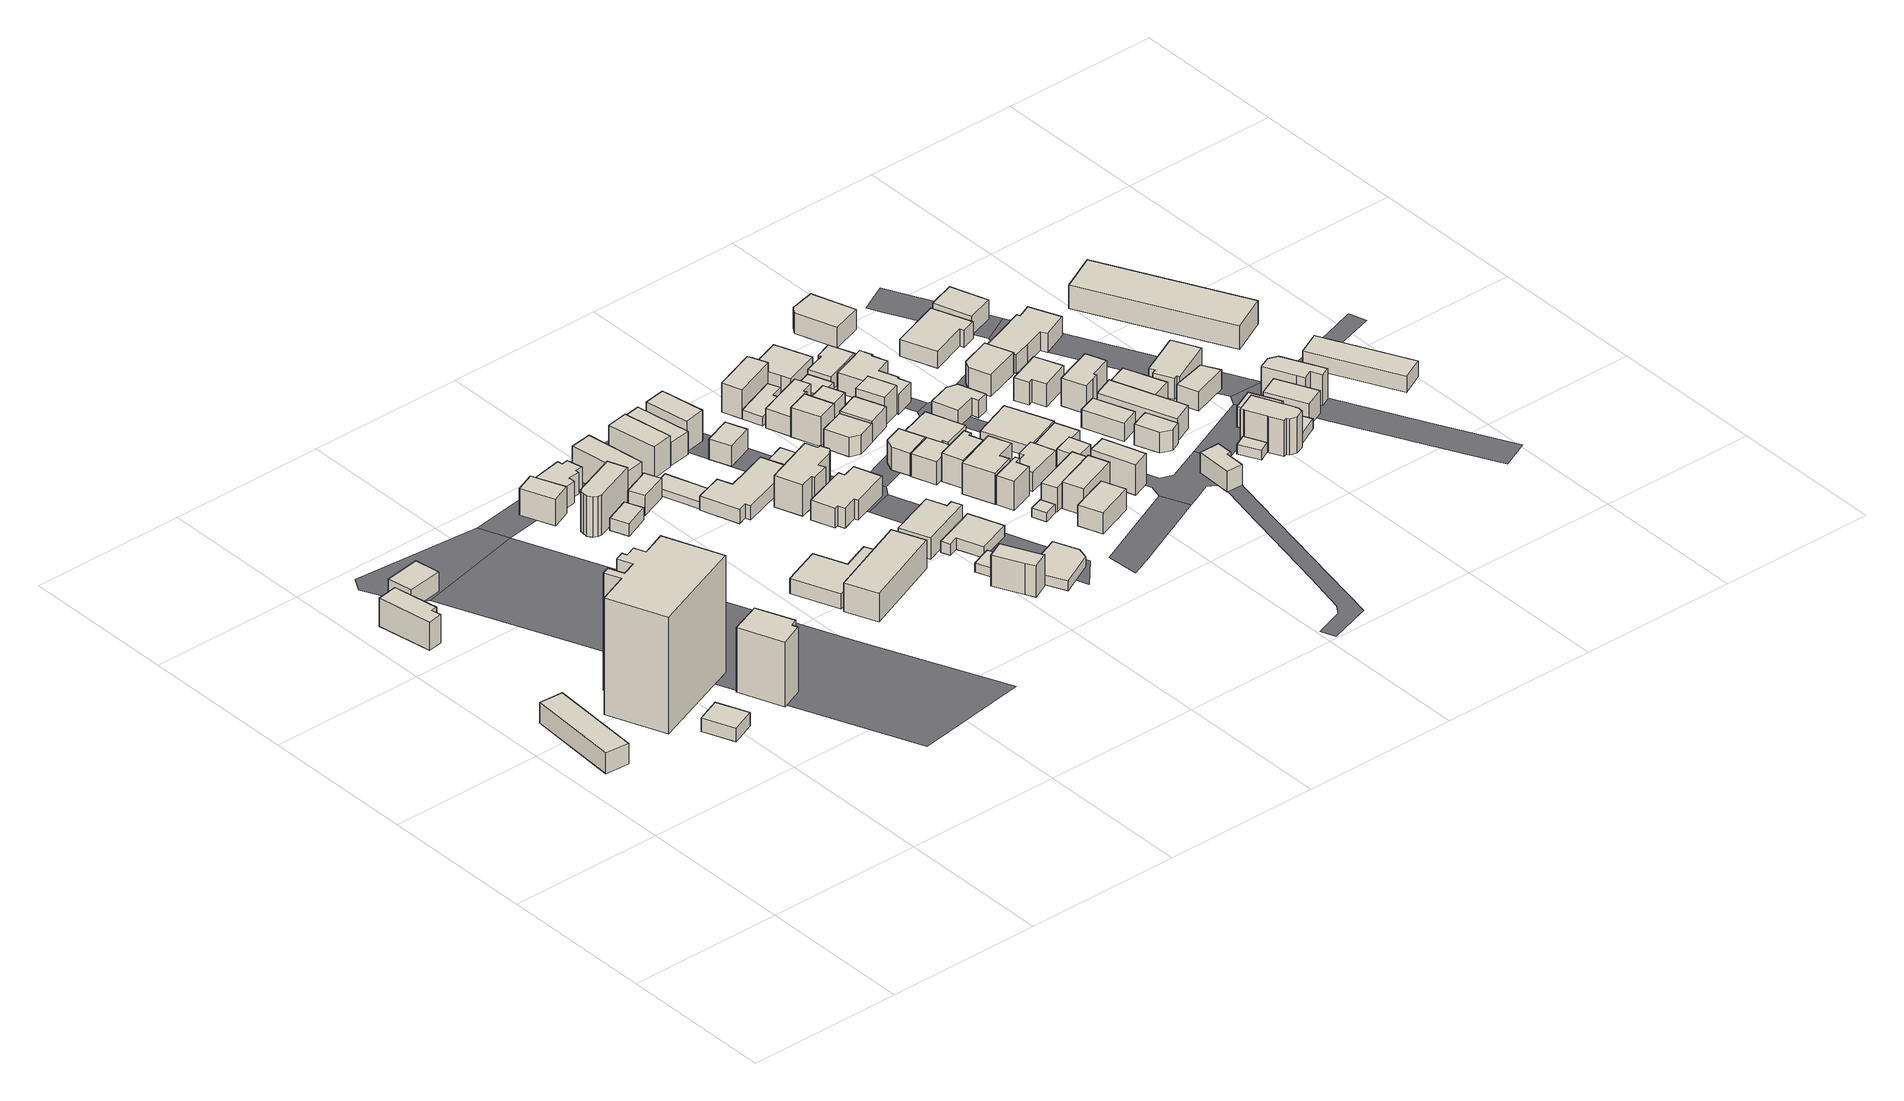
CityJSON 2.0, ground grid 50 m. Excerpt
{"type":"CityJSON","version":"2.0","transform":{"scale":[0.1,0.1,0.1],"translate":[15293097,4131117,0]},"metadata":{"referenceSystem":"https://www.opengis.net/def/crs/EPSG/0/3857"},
"CityObjects":{
"building1":{"type":"Building","attributes":{"measured_height":7.4},"geometry":[{"type":"Solid","lod":"1","boundaries":[[[[0,1,2,3]],[[0,3,4,5]],[[3,2,6,4]],[[2,1,7,6]],[[1,0,5,7]],[[5,4,6,7]]]]}]},
"building2":{"type":"Building","attributes":{"measured_height":9.9},"geometry":[{"type":"Solid","lod":"1","boundaries":[[[[8,9,10,11,12,13]],[[8,13,14,15]],[[13,12,16,14]],[[12,11,17,16]],[[11,10,18,17]],[[10,9,19,18]],[[9,8,15,19]],[[15,14,16,17,18,19]]]]}]},
"building3":{"type":"Building","attributes":{"measured_height":5,"year_of_construction":1980,"storeys_above_ground":6,"usage":"業務施設","districts_and_zones_type":"近隣商業地域"},"geometry":[{"type":"Solid","lod":"1","boundaries":[[[[20,21,22,23]],[[20,23,24,25]],[[23,22,26,24]],[[22,21,27,26]],[[21,20,25,27]],[[25,24,26,27]]]]}]},
"building4":{"type":"Building","attributes":{"measured_height":39.5,"year_of_construction":2020,"storeys_above_ground":1,"usage":"共同住宅","districts_and_zones_type":"近隣商業地域"},"geometry":[{"type":"Solid","lod":"1","boundaries":[[[[28,29,30,31,32,33,34,35,36,37,38,39,40,41]],[[28,41,42,43]],[[41,40,44,42]],[[40,39,45,44]],[[39,38,46,45]],[[38,37,47,46]],[[37,36,48,47]],[[36,35,49,48]],[[35,34,50,49]],[[34,33,51,50]],[[33,32,52,51]],[[32,31,53,52]],[[31,30,54,53]],[[30,29,55,54]],[[29,28,43,55]],[[43,42,44,45,46,47,48,49,50,51,52,53,54,55]]]]}]},
"building5":{"type":"Building","attributes":{"measured_height":6.5,"year_of_construction":1993,"storeys_above_ground":2,"usage":"住宅","districts_and_zones_type":"近隣商業地域"},"geometry":[{"type":"Solid","lod":"1","boundaries":[[[[56,57,58,59]],[[56,59,60,61]],[[59,58,62,60]],[[58,57,63,62]],[[57,56,61,63]],[[61,60,62,63]]]]}]},
"building6":{"type":"Building","attributes":{"measured_height":21.8,"year_of_construction":1980,"storeys_above_ground":1,"usage":"運輸倉庫施設","districts_and_zones_type":"近隣商業地域"},"geometry":[{"type":"Solid","lod":"1","boundaries":[[[[64,65,66,67,68,69]],[[64,69,70,71]],[[69,68,72,70]],[[68,67,73,72]],[[67,66,74,73]],[[66,65,75,74]],[[65,64,71,75]],[[71,70,72,73,74,75]]]]}]},
"building7":{"type":"Building","attributes":{"measured_height":9.9,"year_of_construction":1976,"storeys_above_ground":3,"usage":"住宅","districts_and_zones_type":"商業地域"},"geometry":[{"type":"Solid","lod":"1","boundaries":[[[[76,77,78,79]],[[76,79,80,81]],[[79,78,82,80]],[[78,77,83,82]],[[77,76,81,83]],[[81,80,82,83]]]]}]},
"building8":{"type":"Building","attributes":{"measured_height":13.6,"year_of_construction":1992,"storeys_above_ground":4,"usage":"商業施設","districts_and_zones_type":"商業地域"},"geometry":[{"type":"Solid","lod":"1","boundaries":[[[[84,85,86,87,88,89,90,91,92]],[[84,92,93,94]],[[92,91,95,93]],[[91,90,96,95]],[[90,89,97,96]],[[89,88,98,97]],[[88,87,99,98]],[[87,86,100,99]],[[86,85,101,100]],[[85,84,94,101]],[[94,93,95,96,97,98,99,100,101]]]]}]},
"building9":{"type":"Building","attributes":{"measured_height":12},"geometry":[{"type":"Solid","lod":"1","boundaries":[[[[102,103,104,105]],[[102,105,106,107]],[[105,104,108,106]],[[104,103,109,108]],[[103,102,107,109]],[[107,106,108,109]]]]}]},
"building10":{"type":"Building","attributes":{"measured_height":8.8,"year_of_construction":1990,"storeys_above_ground":2,"usage":"店舗等併用住宅","districts_and_zones_type":"商業地域"},"geometry":[{"type":"Solid","lod":"1","boundaries":[[[[110,111,112,113,114,115,116,117,118,119]],[[110,119,120,121]],[[119,118,122,120]],[[118,117,123,122]],[[117,116,124,123]],[[116,115,125,124]],[[115,114,126,125]],[[114,113,127,126]],[[113,112,128,127]],[[112,111,129,128]],[[111,110,121,129]],[[121,120,122,123,124,125,126,127,128,129]]]]}]},
"building11":{"type":"Building","attributes":{"measured_height":7},"geometry":[{"type":"Solid","lod":"1","boundaries":[[[[130,131,132,133,134,135]],[[130,135,136,137]],[[135,134,138,136]],[[134,133,139,138]],[[133,132,140,139]],[[132,131,141,140]],[[131,130,137,141]],[[137,136,138,139,140,141]]]]}]},
"building12":{"type":"Building","attributes":{"measured_height":7.7},"geometry":[{"type":"Solid","lod":"1","boundaries":[[[[142,143,144,145]],[[142,145,146,147]],[[145,144,148,146]],[[144,143,149,148]],[[143,142,147,149]],[[147,146,148,149]]]]}]},
"building13":{"type":"Building","attributes":{"measured_height":15.1,"year_of_construction":1984,"storeys_above_ground":4,"usage":"業務施設","districts_and_zones_type":"商業地域"},"geometry":[{"type":"Solid","lod":"1","boundaries":[[[[150,151,152,153]],[[150,153,154,155]],[[153,152,156,154]],[[152,151,157,156]],[[151,150,155,157]],[[155,154,156,157]]]]}]},
"building14":{"type":"Building","attributes":{"measured_height":10.8,"year_of_construction":1998,"storeys_above_ground":3,"usage":"住宅","districts_and_zones_type":"商業地域"},"geometry":[{"type":"Solid","lod":"1","boundaries":[[[[158,159,160,161]],[[158,161,162,163]],[[161,160,164,162]],[[160,159,165,164]],[[159,158,163,165]],[[163,162,164,165]]]]}]},
"building15":{"type":"Building","attributes":{"measured_height":2.7,"year_of_construction":1973,"storeys_above_ground":1,"usage":"住宅","districts_and_zones_type":"商業地域"},"geometry":[{"type":"Solid","lod":"1","boundaries":[[[[166,167,168,169]],[[166,169,170,171]],[[169,168,172,170]],[[168,167,173,172]],[[167,166,171,173]],[[171,170,172,173]]]]}]},
"building16":{"type":"Building","attributes":{"measured_height":10.5,"year_of_construction":1995,"storeys_above_ground":3,"usage":"住宅","districts_and_zones_type":"商業地域"},"geometry":[{"type":"Solid","lod":"1","boundaries":[[[[174,175,176,177]],[[174,177,178,179]],[[177,176,180,178]],[[176,175,181,180]],[[175,174,179,181]],[[179,178,180,181]]]]}]},
"building17":{"type":"Building","attributes":{"measured_height":7,"year_of_construction":1957,"storeys_above_ground":1,"usage":"商業施設","districts_and_zones_type":"商業地域"},"geometry":[{"type":"Solid","lod":"1","boundaries":[[[[182,183,184,185,186,187,188,189,190]],[[182,190,191,192]],[[190,189,193,191]],[[189,188,194,193]],[[188,187,195,194]],[[187,186,196,195]],[[186,185,197,196]],[[185,184,198,197]],[[184,183,199,198]],[[183,182,192,199]],[[192,191,193,194,195,196,197,198,199]]]]}]},
"building18":{"type":"Building","attributes":{"measured_height":12.7,"year_of_construction":1998,"storeys_above_ground":4,"usage":"住宅","districts_and_zones_type":"商業地域"},"geometry":[{"type":"Solid","lod":"1","boundaries":[[[[200,201,202,203,204,205]],[[200,205,206,207]],[[205,204,208,206]],[[204,203,209,208]],[[203,202,210,209]],[[202,201,211,210]],[[201,200,207,211]],[[207,206,208,209,210,211]]]]}]},
"building19":{"type":"Building","attributes":{"measured_height":8.9,"year_of_construction":1984,"storeys_above_ground":2,"usage":"住宅","districts_and_zones_type":"商業地域"},"geometry":[{"type":"Solid","lod":"1","boundaries":[[[[212,213,214,215]],[[212,215,216,217]],[[215,214,218,216]],[[214,213,219,218]],[[213,212,217,219]],[[217,216,218,219]]]]}]},
"building20":{"type":"Building","attributes":{"measured_height":3.8},"geometry":[{"type":"Solid","lod":"1","boundaries":[[[[220,221,222,223]],[[220,223,224,225]],[[223,222,226,224]],[[222,221,227,226]],[[221,220,225,227]],[[225,224,226,227]]]]}]},
"building21":{"type":"Building","attributes":{"measured_height":13.9,"year_of_construction":1988,"storeys_above_ground":4,"usage":"商業施設","districts_and_zones_type":"商業地域"},"geometry":[{"type":"Solid","lod":"1","boundaries":[[[[228,229,230,231,232,233,234,235,236,237,238,239]],[[228,239,240,241]],[[239,238,242,240]],[[238,237,243,242]],[[237,236,244,243]],[[236,235,245,244]],[[235,234,246,245]],[[234,233,247,246]],[[233,232,248,247]],[[232,231,249,248]],[[231,230,250,249]],[[230,229,251,250]],[[229,228,241,251]],[[241,240,242,243,244,245,246,247,248,249,250,251]]]]}]},
"building22":{"type":"Building","attributes":{"measured_height":7.8,"year_of_construction":1991,"storeys_above_ground":2,"usage":"住宅","districts_and_zones_type":"商業地域"},"geometry":[{"type":"Solid","lod":"1","boundaries":[[[[252,253,254,255,256,257,258,259,260,261]],[[252,261,262,263]],[[261,260,264,262]],[[260,259,265,264]],[[259,258,266,265]],[[258,257,267,266]],[[257,256,268,267]],[[256,255,269,268]],[[255,254,270,269]],[[254,253,271,270]],[[253,252,263,271]],[[263,262,264,265,266,267,268,269,270,271]]]]}]},
"building23":{"type":"Building","attributes":{"measured_height":8.6,"year_of_construction":1960,"storeys_above_ground":1,"usage":"住宅","districts_and_zones_type":"商業地域"},"geometry":[{"type":"Solid","lod":"1","boundaries":[[[[272,273,274,275,276,277]],[[272,277,278,279]],[[277,276,280,278]],[[276,275,281,280]],[[275,274,282,281]],[[274,273,283,282]],[[273,272,279,283]],[[279,278,280,281,282,283]]]]}]},
"building24":{"type":"Building","attributes":{"measured_height":10.9,"year_of_construction":1984,"storeys_above_ground":3,"usage":"住宅","districts_and_zones_type":"商業地域"},"geometry":[{"type":"Solid","lod":"1","boundaries":[[[[284,285,286,287]],[[284,287,288,289]],[[287,286,290,288]],[[286,285,291,290]],[[285,284,289,291]],[[289,288,290,291]]]]}]},
"building25":{"type":"Building","attributes":{"measured_height":7.8,"year_of_construction":1988,"storeys_above_ground":4,"usage":"住宅","districts_and_zones_type":"商業地域"},"geometry":[{"type":"Solid","lod":"1","boundaries":[[[[292,293,294,295]],[[292,295,296,297]],[[295,294,298,296]],[[294,293,299,298]],[[293,292,297,299]],[[297,296,298,299]]]]}]},
"building26":{"type":"Building","attributes":{"measured_height":4.8,"year_of_construction":1948,"storeys_above_ground":1,"usage":"住宅","districts_and_zones_type":"商業地域"},"geometry":[{"type":"Solid","lod":"1","boundaries":[[[[300,301,302,303,304,305]],[[300,305,306,307]],[[305,304,308,306]],[[304,303,309,308]],[[303,302,310,309]],[[302,301,311,310]],[[301,300,307,311]],[[307,306,308,309,310,311]]]]}]},
"building27":{"type":"Building","attributes":{"measured_height":4.5},"geometry":[{"type":"Solid","lod":"1","boundaries":[[[[312,313,314,315,316]],[[312,316,317,318]],[[316,315,319,317]],[[315,314,320,319]],[[314,313,321,320]],[[313,312,318,321]],[[318,317,319,320,321]]]]}]},
"building28":{"type":"Building","attributes":{"measured_height":5.3,"storeys_above_ground":1,"usage":"商業施設","districts_and_zones_type":"商業地域"},"geometry":[{"type":"Solid","lod":"1","boundaries":[[[[322,323,324,325]],[[322,325,326,327]],[[325,324,328,326]],[[324,323,329,328]],[[323,322,327,329]],[[327,326,328,329]]]]}]},
"building29":{"type":"Building","attributes":{"measured_height":10.2,"year_of_construction":2006,"storeys_above_ground":2,"usage":"業務施設","districts_and_zones_type":"商業地域"},"geometry":[{"type":"Solid","lod":"1","boundaries":[[[[330,331,332,333,334,335]],[[330,335,336,337]],[[335,334,338,336]],[[334,333,339,338]],[[333,332,340,339]],[[332,331,341,340]],[[331,330,337,341]],[[337,336,338,339,340,341]]]]}]},
"building30":{"type":"Building","attributes":{"measured_height":7.3,"year_of_construction":1967,"storeys_above_ground":2,"usage":"住宅","districts_and_zones_type":"商業地域"},"geometry":[{"type":"Solid","lod":"1","boundaries":[[[[342,343,344,345,346]],[[342,346,347,348]],[[346,345,349,347]],[[345,344,350,349]],[[344,343,351,350]],[[343,342,348,351]],[[348,347,349,350,351]]]]}]},
"building31":{"type":"Building","attributes":{"measured_height":6.5},"geometry":[{"type":"Solid","lod":"1","boundaries":[[[[352,353,354,355]],[[352,355,356,357]],[[355,354,358,356]],[[354,353,359,358]],[[353,352,357,359]],[[357,356,358,359]]]]}]},
"building32":{"type":"Building","attributes":{"measured_height":8.4,"year_of_construction":1986,"storeys_above_ground":2,"usage":"業務施設","districts_and_zones_type":"商業地域"},"geometry":[{"type":"Solid","lod":"1","boundaries":[[[[360,361,362,363]],[[360,363,364,365]],[[363,362,366,364]],[[362,361,367,366]],[[361,360,365,367]],[[365,364,366,367]]]]}]},
"building33":{"type":"Building","attributes":{"measured_height":11.9,"year_of_construction":2013,"storeys_above_ground":2,"usage":"住宅","districts_and_zones_type":"商業地域"},"geometry":[{"type":"Solid","lod":"1","boundaries":[[[[368,369,370,371,372]],[[368,372,373,374]],[[372,371,375,373]],[[371,370,376,375]],[[370,369,377,376]],[[369,368,374,377]],[[374,373,375,376,377]]]]}]},
"building34":{"type":"Building","attributes":{"measured_height":6.2},"geometry":[{"type":"Solid","lod":"1","boundaries":[[[[378,379,380,381,382,383]],[[378,383,384,385]],[[383,382,386,384]],[[382,381,387,386]],[[381,380,388,387]],[[380,379,389,388]],[[379,378,385,389]],[[385,384,386,387,388,389]]]]}]},
"building35":{"type":"Building","attributes":{"measured_height":10,"year_of_construction":1979,"storeys_above_ground":3,"usage":"住宅","districts_and_zones_type":"商業地域"},"geometry":[{"type":"Solid","lod":"1","boundaries":[[[[390,391,383,382,392,393]],[[390,393,394,395]],[[393,392,396,394]],[[392,382,397,396]],[[382,383,398,397]],[[383,391,399,398]],[[391,390,395,399]],[[395,394,396,397,398,399]]]]}]},
"building36":{"type":"Building","attributes":{"measured_height":8.6,"year_of_construction":1962,"storeys_above_ground":2,"usage":"住宅","districts_and_zones_type":"商業地域"},"geometry":[{"type":"Solid","lod":"1","boundaries":[[[[400,401,402,403,404,405,406,407,408]],[[400,408,409,410]],[[408,407,411,409]],[[407,406,412,411]],[[406,405,413,412]],[[405,404,414,413]],[[404,403,415,414]],[[403,402,416,415]],[[402,401,417,416]],[[401,400,410,417]],[[410,409,411,412,413,414,415,416,417]]]]}]},
"building37":{"type":"Building","attributes":{"measured_height":10.1,"year_of_construction":1976,"storeys_above_ground":3,"usage":"住宅","districts_and_zones_type":"商業地域"},"geometry":[{"type":"Solid","lod":"1","boundaries":[[[[418,419,420,421,422,423]],[[418,423,424,425]],[[423,422,426,424]],[[422,421,427,426]],[[421,420,428,427]],[[420,419,429,428]],[[419,418,425,429]],[[425,424,426,427,428,429]]]]}]},
"building38":{"type":"Building","attributes":{"measured_height":12.8,"year_of_construction":1989,"storeys_above_ground":3,"usage":"店舗等併用住宅","districts_and_zones_type":"商業地域"},"geometry":[{"type":"Solid","lod":"1","boundaries":[[[[430,431,432,433,434,435]],[[430,435,436,437]],[[435,434,438,436]],[[434,433,439,438]],[[433,432,440,439]],[[432,431,441,440]],[[431,430,437,441]],[[437,436,438,439,440,441]]]]}]},
"building39":{"type":"Building","attributes":{"measured_height":11.4,"year_of_construction":1996,"storeys_above_ground":3,"usage":"住宅","districts_and_zones_type":"商業地域"},"geometry":[{"type":"Solid","lod":"1","boundaries":[[[[442,443,444,445,446,447]],[[442,447,448,449]],[[447,446,450,448]],[[446,445,451,450]],[[445,444,452,451]],[[444,443,453,452]],[[443,442,449,453]],[[449,448,450,451,452,453]]]]}]},
"building40":{"type":"Building","attributes":{"measured_height":7.8,"year_of_construction":1965,"storeys_above_ground":2,"usage":"業務施設","districts_and_zones_type":"商業地域"},"geometry":[{"type":"Solid","lod":"1","boundaries":[[[[454,455,456,457]],[[454,457,458,459]],[[457,456,460,458]],[[456,455,461,460]],[[455,454,459,461]],[[459,458,460,461]]]]}]},
"building41":{"type":"Building","attributes":{"measured_height":9},"geometry":[{"type":"Solid","lod":"1","boundaries":[[[[462,463,464,465]],[[462,465,466,467]],[[465,464,468,466]],[[464,463,469,468]],[[463,462,467,469]],[[467,466,468,469]]]]}]},
"building42":{"type":"Building","attributes":{"measured_height":7.5,"year_of_construction":1970,"storeys_above_ground":2,"usage":"住宅","districts_and_zones_type":"商業地域"},"geometry":[{"type":"Solid","lod":"1","boundaries":[[[[470,471,472,473,474,475]],[[470,475,476,477]],[[475,474,478,476]],[[474,473,479,478]],[[473,472,480,479]],[[472,471,481,480]],[[471,470,477,481]],[[477,476,478,479,480,481]]]]}]},
"building43":{"type":"Building","attributes":{"measured_height":7.2,"year_of_construction":1997,"storeys_above_ground":2,"usage":"住宅","districts_and_zones_type":"商業地域"},"geometry":[{"type":"Solid","lod":"1","boundaries":[[[[482,483,484,485,486,487]],[[482,487,488,489]],[[487,486,490,488]],[[486,485,491,490]],[[485,484,492,491]],[[484,483,493,492]],[[483,482,489,493]],[[489,488,490,491,492,493]]]]}]},
"building44":{"type":"Building","attributes":{"measured_height":8.6,"year_of_construction":2015,"storeys_above_ground":2,"usage":"住宅","districts_and_zones_type":"商業地域"},"geometry":[{"type":"Solid","lod":"1","boundaries":[[[[494,495,496,497]],[[494,497,498,499]],[[497,496,500,498]],[[496,495,501,500]],[[495,494,499,501]],[[499,498,500,501]]]]}]},
"building45":{"type":"Building","attributes":{"measured_height":10.7,"year_of_construction":2020,"storeys_above_ground":2,"usage":"住宅","districts_and_zones_type":"商業地域"},"geometry":[{"type":"Solid","lod":"1","boundaries":[[[[502,503,504,505]],[[502,505,506,507]],[[505,504,508,506]],[[504,503,509,508]],[[503,502,507,509]],[[507,506,508,509]]]]}]},
"building46":{"type":"Building","attributes":{"measured_height":4.2,"year_of_construction":1949,"storeys_above_ground":1,"usage":"住宅","districts_and_zones_type":"商業地域"},"geometry":[{"type":"Solid","lod":"1","boundaries":[[[[510,511,512,513,514,515]],[[510,515,516,517]],[[515,514,518,516]],[[514,513,519,518]],[[513,512,520,519]],[[512,511,521,520]],[[511,510,517,521]],[[517,516,518,519,520,521]]]]}]},
"building47":{"type":"Building","attributes":{"measured_height":6.9,"year_of_construction":1965,"storeys_above_ground":2,"usage":"住宅","districts_and_zones_type":"商業地域"},"geometry":[{"type":"Solid","lod":"1","boundaries":[[[[522,523,524,525,526,527,528,529]],[[522,529,530,531]],[[529,528,532,530]],[[528,527,533,532]],[[527,526,534,533]],[[526,525,535,534]],[[525,524,536,535]],[[524,523,537,536]],[[523,522,531,537]],[[531,530,532,533,534,535,536,537]]]]}]},
"building48":{"type":"Building","attributes":{"measured_height":6.8,"year_of_construction":1991,"storeys_above_ground":2,"usage":"商業施設","districts_and_zones_type":"商業地域"},"geometry":[{"type":"Solid","lod":"1","boundaries":[[[[538,539,540,541,542,543,544]],[[538,544,545,546]],[[544,543,547,545]],[[543,542,548,547]],[[542,541,549,548]],[[541,540,550,549]],[[540,539,551,550]],[[539,538,546,551]],[[546,545,547,548,549,550,551]]]]}]},
"building49":{"type":"Building","attributes":{"measured_height":9.6,"year_of_construction":1978,"storeys_above_ground":3,"usage":"商業施設","districts_and_zones_type":"商業地域"},"geometry":[{"type":"Solid","lod":"1","boundaries":[[[[552,553,554,555,556]],[[552,556,557,558]],[[556,555,559,557]],[[555,554,560,559]],[[554,553,561,560]],[[553,552,558,561]],[[558,557,559,560,561]]]]}]},
"building50":{"type":"Building","attributes":{"measured_height":7.4},"geometry":[{"type":"Solid","lod":"1","boundaries":[[[[562,563,564,565,566,567,568,569,552,556,555,570,571,572,573]],[[562,573,574,575]],[[573,572,576,574]],[[572,571,577,576]],[[571,570,578,577]],[[570,555,579,578]],[[555,556,580,579]],[[556,552,581,580]],[[552,569,582,581]],[[569,568,583,582]],[[568,567,584,583]],[[567,566,585,584]],[[566,565,586,585]],[[565,564,587,586]],[[564,563,588,587]],[[563,562,575,588]],[[575,574,576,577,578,579,580,581,582,583,584,585,586,587,588]]]]}]},
"building51":{"type":"Building","attributes":{"measured_height":7,"year_of_construction":1972,"storeys_above_ground":2,"usage":"住宅","districts_and_zones_type":"商業地域"},"geometry":[{"type":"Solid","lod":"1","boundaries":[[[[589,590,591,592]],[[589,592,593,594]],[[592,591,595,593]],[[591,590,596,595]],[[590,589,594,596]],[[594,593,595,596]]]]}]},
"building52":{"type":"Building","attributes":{"measured_height":7},"geometry":[{"type":"Solid","lod":"1","boundaries":[[[[597,598,599,600,601,602,603]],[[597,603,604,605]],[[603,602,606,604]],[[602,601,607,606]],[[601,600,608,607]],[[600,599,609,608]],[[599,598,610,609]],[[598,597,605,610]],[[605,604,606,607,608,609,610]]]]}]},
"building53":{"type":"Building","attributes":{"measured_height":10.3,"year_of_construction":1975,"storeys_above_ground":3,"usage":"住宅","districts_and_zones_type":"商業地域"},"geometry":[{"type":"Solid","lod":"1","boundaries":[[[[611,612,613,614]],[[611,614,615,616]],[[614,613,617,615]],[[613,612,618,617]],[[612,611,616,618]],[[616,615,617,618]]]]}]},
"building54":{"type":"Building","attributes":{"measured_height":4.3,"storeys_above_ground":1,"usage":"運輸倉庫施設","districts_and_zones_type":"商業地域"},"geometry":[{"type":"Solid","lod":"1","boundaries":[[[[619,620,621,622]],[[619,622,623,624]],[[622,621,625,623]],[[621,620,626,625]],[[620,619,624,626]],[[624,623,625,626]]]]}]},
"building55":{"type":"Building","attributes":{"measured_height":5.9},"geometry":[{"type":"Solid","lod":"1","boundaries":[[[[627,628,629,630]],[[627,630,631,632]],[[630,629,633,631]],[[629,628,634,633]],[[628,627,632,634]],[[632,631,633,634]]]]}]},
"building56":{"type":"Building","attributes":{"measured_height":6.6,"year_of_construction":1952,"storeys_above_ground":2,"usage":"住宅","districts_and_zones_type":"商業地域"},"geometry":[{"type":"Solid","lod":"1","boundaries":[[[[635,636,637,638,639,640,641]],[[635,641,642,643]],[[641,640,644,642]],[[640,639,645,644]],[[639,638,646,645]],[[638,637,647,646]],[[637,636,648,647]],[[636,635,643,648]],[[643,642,644,645,646,647,648]]]]}]},
"building57":{"type":"Building","attributes":{"measured_height":9.2,"year_of_construction":2010,"storeys_above_ground":2,"usage":"業務施設","districts_and_zones_type":"商業地域"},"geometry":[{"type":"Solid","lod":"1","boundaries":[[[[649,650,651,652,653]],[[649,653,654,655]],[[653,652,656,654]],[[652,651,657,656]],[[651,650,658,657]],[[650,649,655,658]],[[655,654,656,657,658]]]]}]},
"building58":{"type":"Building","attributes":{"measured_height":7.1,"year_of_construction":1969,"storeys_above_ground":2,"usage":"住宅","districts_and_zones_type":"商業地域"},"geometry":[{"type":"Solid","lod":"1","boundaries":[[[[659,660,661,662,663,664]],[[659,664,665,666]],[[664,663,667,665]],[[663,662,668,667]],[[662,661,669,668]],[[661,660,670,669]],[[660,659,666,670]],[[666,665,667,668,669,670]]]]}]},
"building59":{"type":"Building","attributes":{"measured_height":6.7,"year_of_construction":1975,"storeys_above_ground":2,"usage":"店舗等併用住宅","districts_and_zones_type":"商業地域"},"geometry":[{"type":"Solid","lod":"1","boundaries":[[[[671,672,673,674]],[[671,674,675,676]],[[674,673,677,675]],[[673,672,678,677]],[[672,671,676,678]],[[676,675,677,678]]]]}]},
"building60":{"type":"Building","attributes":{"measured_height":8.1},"geometry":[{"type":"Solid","lod":"1","boundaries":[[[[679,680,681,682,683]],[[679,683,684,685]],[[683,682,686,684]],[[682,681,687,686]],[[681,680,688,687]],[[680,679,685,688]],[[685,684,686,687,688]]]]}]},
"building61":{"type":"Building","attributes":{"measured_height":7.6,"year_of_construction":1964,"storeys_above_ground":1,"usage":"住宅","districts_and_zones_type":"商業地域"},"geometry":[{"type":"Solid","lod":"1","boundaries":[[[[689,690,691,692,693]],[[689,693,694,695]],[[693,692,696,694]],[[692,691,697,696]],[[691,690,698,697]],[[690,689,695,698]],[[695,694,696,697,698]]]]}]},
"building62":{"type":"Building","attributes":{"measured_height":9.4,"year_of_construction":2017,"storeys_above_ground":2,"usage":"住宅","districts_and_zones_type":"商業地域"},"geometry":[{"type":"Solid","lod":"1","boundaries":[[[[699,700,701,702,703,704]],[[699,704,705,706]],[[704,703,707,705]],[[703,702,708,707]],[[702,701,709,708]],[[701,700,710,709]],[[700,699,706,710]],[[706,705,707,708,709,710]]]]}]},
"building63":{"type":"Building","attributes":{"measured_height":6.8,"year_of_construction":1950,"storeys_above_ground":2,"usage":"住宅","districts_and_zones_type":"商業地域"},"geometry":[{"type":"Solid","lod":"1","boundaries":[[[[711,712,713,714,715,716]],[[711,716,717,718]],[[716,715,719,717]],[[715,714,720,719]],[[714,713,721,720]],[[713,712,722,721]],[[712,711,718,722]],[[718,717,719,720,721,722]]]]}]},
"building64":{"type":"Building","attributes":{"measured_height":12.7},"geometry":[{"type":"Solid","lod":"1","boundaries":[[[[723,724,725,726]],[[723,726,727,728]],[[726,725,729,727]],[[725,724,730,729]],[[724,723,728,730]],[[728,727,729,730]]]]}]},
"building65":{"type":"Building","attributes":{"measured_height":13.3,"year_of_construction":1995,"storeys_above_ground":3,"usage":"住宅","districts_and_zones_type":"商業地域"},"geometry":[{"type":"Solid","lod":"1","boundaries":[[[[731,732,733,734,735,736,737,738]],[[731,738,739,740]],[[738,737,741,739]],[[737,736,742,741]],[[736,735,743,742]],[[735,734,744,743]],[[734,733,745,744]],[[733,732,746,745]],[[732,731,740,746]],[[740,739,741,742,743,744,745,746]]]]}]},
"building66":{"type":"Building","attributes":{"measured_height":5.5,"year_of_construction":1954,"storeys_above_ground":1,"usage":"住宅","districts_and_zones_type":"商業地域"},"geometry":[{"type":"Solid","lod":"1","boundaries":[[[[747,748,749,750,751]],[[747,751,752,753]],[[751,750,754,752]],[[750,749,755,754]],[[749,748,756,755]],[[748,747,753,756]],[[753,752,754,755,756]]]]}]},
"building67":{"type":"Building","attributes":{"measured_height":7.5,"year_of_construction":2016,"storeys_above_ground":2,"usage":"住宅","districts_and_zones_type":"商業地域"},"geometry":[{"type":"Solid","lod":"1","boundaries":[[[[757,758,759,760]],[[757,760,761,762]],[[760,759,763,761]],[[759,758,764,763]],[[758,757,762,764]],[[762,761,763,764]]]]}]},
"building68":{"type":"Building","attributes":{"measured_height":12.9,"year_of_construction":1986,"storeys_above_ground":3,"usage":"住宅","districts_and_zones_type":"商業地域"},"geometry":[{"type":"Solid","lod":"1","boundaries":[[[[765,766,767,768,769,770,771,772,773,748,747,751,774,775]],[[765,775,776,777]],[[775,774,778,776]],[[774,751,779,778]],[[751,747,780,779]],[[747,748,781,780]],[[748,773,782,781]],[[773,772,783,782]],[[772,771,784,783]],[[771,770,785,784]],[[770,769,786,785]],[[769,768,787,786]],[[768,767,788,787]],[[767,766,789,788]],[[766,765,777,789]],[[777,776,778,779,780,781,782,783,784,785,786,787,788,789]]]]}]},
"building69":{"type":"Building","attributes":{"measured_height":7.7},"geometry":[{"type":"Solid","lod":"1","boundaries":[[[[790,791,792,793,794,795,796,797,798,799]],[[790,799,800,801]],[[799,798,802,800]],[[798,797,803,802]],[[797,796,804,803]],[[796,795,805,804]],[[795,794,806,805]],[[794,793,807,806]],[[793,792,808,807]],[[792,791,809,808]],[[791,790,801,809]],[[801,800,802,803,804,805,806,807,808,809]]]]}]},
"building70":{"type":"Building","attributes":{"measured_height":7.3,"year_of_construction":2021,"storeys_above_ground":2,"usage":"住宅","districts_and_zones_type":"商業地域"},"geometry":[{"type":"Solid","lod":"1","boundaries":[[[[810,811,812,813]],[[810,813,814,815]],[[813,812,816,814]],[[812,811,817,816]],[[811,810,815,817]],[[815,814,816,817]]]]}]},
"building71":{"type":"Building","attributes":{"measured_height":7.7,"year_of_construction":1956,"storeys_above_ground":2,"usage":"住宅","districts_and_zones_type":"商業地域"},"geometry":[{"type":"Solid","lod":"1","boundaries":[[[[818,819,820,821,822,823]],[[818,823,824,825]],[[823,822,826,824]],[[822,821,827,826]],[[821,820,828,827]],[[820,819,829,828]],[[819,818,825,829]],[[825,824,826,827,828,829]]]]}]},
"building72":{"type":"Building","attributes":{"measured_height":5.4,"year_of_construction":1945,"storeys_above_ground":1,"usage":"住宅","districts_and_zones_type":"商業地域"},"geometry":[{"type":"Solid","lod":"1","boundaries":[[[[830,831,832,833]],[[830,833,834,835]],[[833,832,836,834]],[[832,831,837,836]],[[831,830,835,837]],[[835,834,836,837]]]]}]},
"building73":{"type":"Building","attributes":{"measured_height":7},"geometry":[{"type":"Solid","lod":"1","boundaries":[[[[838,839,840,841]],[[838,841,842,843]],[[841,840,844,842]],[[840,839,845,844]],[[839,838,843,845]],[[843,842,844,845]]]]}]},
"building74":{"type":"Building","attributes":{"measured_height":8.5,"year_of_construction":1990,"storeys_above_ground":2,"usage":"住宅","districts_and_zones_type":"商業地域"},"geometry":[{"type":"Solid","lod":"1","boundaries":[[[[846,847,848,849,850,851,852,853]],[[846,853,854,855]],[[853,852,856,854]],[[852,851,857,856]],[[851,850,858,857]],[[850,849,859,858]],[[849,848,860,859]],[[848,847,861,860]],[[847,846,855,861]],[[855,854,856,857,858,859,860,861]]]]}]},
"building75":{"type":"Building","attributes":{"measured_height":8.5},"geometry":[{"type":"Solid","lod":"1","boundaries":[[[[862,863,864,865]],[[862,865,866,867]],[[865,864,868,866]],[[864,863,869,868]],[[863,862,867,869]],[[867,866,868,869]]]]}]},
"building76":{"type":"Building","attributes":{"measured_height":10.7,"year_of_construction":1980,"storeys_above_ground":3,"usage":"住宅","districts_and_zones_type":"商業地域"},"geometry":[{"type":"Solid","lod":"1","boundaries":[[[[870,871,872,873,874,875,876,877]],[[870,877,878,879]],[[877,876,880,878]],[[876,875,881,880]],[[875,874,882,881]],[[874,873,883,882]],[[873,872,884,883]],[[872,871,885,884]],[[871,870,879,885]],[[879,878,880,881,882,883,884,885]]]]}]},
"building77":{"type":"Building","attributes":{"measured_height":8,"year_of_construction":2019,"storeys_above_ground":2,"usage":"供給処理施設","districts_and_zones_type":"商業地域"},"geometry":[{"type":"Solid","lod":"1","boundaries":[[[[886,887,888,889]],[[886,889,890,891]],[[889,888,892,890]],[[888,887,893,892]],[[887,886,891,893]],[[891,890,892,893]]]]}]},
"building78":{"type":"Building","attributes":{"measured_height":6.1},"geometry":[{"type":"Solid","lod":"1","boundaries":[[[[894,895,896,897]],[[894,897,898,899]],[[897,896,900,898]],[[896,895,901,900]],[[895,894,899,901]],[[899,898,900,901]]]]}]},
"road1":{"type":"Road","geometry":[{"type":"MultiSurface","lod":"1","boundaries":[[[902,903,904,905,906,907]]]}]},
"road2":{"type":"Road","geometry":[{"type":"MultiSurface","lod":"1","boundaries":[[[908,907,906,909,910,911,912]]]}]},
"road3":{"type":"Road","geometry":[{"type":"MultiSurface","lod":"1","boundaries":[[[913,914,915,916,902,907,917]]]}]},
"road4":{"type":"Road","geometry":[{"type":"MultiSurface","lod":"1","boundaries":[[[918,919,920,921,922,923,924]]]}]},
"road5":{"type":"Road","geometry":[{"type":"MultiSurface","lod":"1","boundaries":[[[925,924,923,926,927,928]]]}]},
"road6":{"type":"Road","geometry":[{"type":"MultiSurface","lod":"1","boundaries":[[[929,927,926,930,931,932,933,934,935]]]}]},
"road7":{"type":"Road","geometry":[{"type":"MultiSurface","lod":"1","boundaries":[[[936,937,925,928,938,939]]]}]},
"road8":{"type":"Road","geometry":[{"type":"MultiSurface","lod":"1","boundaries":[[[940,941,942,943,944]]]}]},
"road9":{"type":"Road","geometry":[{"type":"MultiSurface","lod":"1","boundaries":[[[945,946,947,948,949,950,951,952,953,954,955]]]}]},
"road10":{"type":"Road","geometry":[{"type":"MultiSurface","lod":"1","boundaries":[[[956,957,958,959,960,961,962]]]}]},
"road11":{"type":"Road","geometry":[{"type":"MultiSurface","lod":"1","boundaries":[[[963,962,961,937,936,964,965,966]]]}]},
"road12":{"type":"Road","geometry":[{"type":"MultiSurface","lod":"1","boundaries":[[[967,965,964,968,969,970,941,940,971,972,946,945,973,974,975,976,977,978,979]]]}]},
"road13":{"type":"Road","geometry":[{"type":"MultiSurface","lod":"1","boundaries":[[[980,981,982,963,966,983]]]}]},
"road14":{"type":"Road","geometry":[{"type":"MultiSurface","lod":"1","boundaries":[[[984,985,975,974]]]}]},
"road15":{"type":"Road","geometry":[{"type":"MultiSurface","lod":"1","boundaries":[[[986,987,988,989,990,991,992]]]}]},
"road16":{"type":"Road","geometry":[{"type":"MultiSurface","lod":"1","boundaries":[[[993,992,991,981,980,994,995]]]}]},
"road17":{"type":"Road","geometry":[{"type":"MultiSurface","lod":"1","boundaries":[[[996,993,995,997,998]]]}]},
"road18":{"type":"Road","geometry":[{"type":"MultiSurface","lod":"1","boundaries":[[[998,997,985,984,999,1000,1001,1002]]]}]},
"road19":{"type":"Road","geometry":[{"type":"MultiSurface","lod":"1","boundaries":[[[1003,1000,999,1004,1005,1006,1007]]]}]},
"road20":{"type":"Road","geometry":[{"type":"MultiSurface","lod":"1","boundaries":[[[1008,1009,1010,1011,1012,1002,1001]]]}]}
},
"vertices":[
[113,1020,81],[93,719,81],[16,724,81],[36,1025,81],[36,1025,150],[113,1020,150],[16,724,150],[93,719,150],
[99,1529,77],[80,1526,77],[85,1495,77],[38,1487,77],[9,1664,77],[75,1675,77],[75,1675,171],[99,1529,171],[9,1664,171],[38,1487,171],[85,1495,171],[80,1526,171],
[462,639,82],[384,606,82],[343,706,82],[421,738,82],[421,738,127],[462,639,127],[343,706,127],[384,606,127],
[379,1057,79],[414,1071,79],[428,1034,79],[508,1066,79],[581,879,79],[271,757,79],[198,943,79],[294,981,79],[273,1033,79],[298,1043,79],[317,995,79],[363,1013,79],[345,1061,79],[374,1072,79],[374,1072,468],[379,1057,468],[345,1061,468],[363,1013,468],[317,995,468],[298,1043,468],[273,1033,468],[294,981,468],[198,943,468],[271,757,468],[581,879,468],[508,1066,468],[428,1034,468],[414,1071,468],
[241,1684,77],[127,1667,77],[114,1748,77],[228,1765,77],[228,1765,142],[241,1684,142],[114,1748,142],[127,1667,142],
[685,707,80],[662,696,80],[669,677,80],[595,646,80],[540,787,80],[638,825,80],[638,825,296],[685,707,296],[540,787,296],[595,646,296],[669,677,296],[662,696,296],
[747,1736,78],[685,1710,78],[643,1814,78],[705,1840,78],[705,1840,167],[747,1736,167],[643,1814,167],[685,1710,167],
[890,1648,78],[752,1596,78],[740,1596,78],[726,1604,78],[717,1618,78],[717,1634,78],[719,1646,78],[730,1655,78],[868,1707,78],[868,1707,212],[890,1648,212],[730,1655,212],[719,1646,212],[717,1634,212],[717,1618,212],[726,1604,212],[740,1596,212],[752,1596,212],
[884,1573,80],[803,1540,80],[781,1596,80],[862,1629,80],[862,1629,121],[884,1573,121],[781,1596,121],[803,1540,121],
[822,1843,80],[843,1846,80],[853,1796,80],[830,1795,80],[830,1783,80],[793,1779,80],[793,1758,80],[746,1751,80],[710,1839,80],[820,1859,80],[820,1859,152],[822,1843,152],[710,1839,152],[746,1751,152],[793,1758,152],[793,1779,152],[830,1783,152],[830,1795,152],[853,1796,152],[843,1846,152],
[1120,994,81],[1208,1029,81],[1227,982,81],[1014,899,81],[956,1046,81],[1080,1095,81],[1080,1095,132],[1120,994,132],[956,1046,132],[1014,899,132],[1227,982,132],[1208,1029,132],
[986,1617,83],[898,1583,83],[878,1633,83],[966,1668,83],[966,1668,149],[986,1617,149],[878,1633,149],[898,1583,149],
[1318,894,80],[1053,786,80],[1012,887,80],[1277,995,80],[1277,995,175],[1318,894,175],[1012,887,175],[1053,786,175],
[963,1673,81],[895,1663,81],[868,1854,81],[937,1864,81],[937,1864,184],[963,1673,184],[868,1854,184],[895,1663,184],
[1094,1531,83],[1030,1509,83],[982,1651,83],[1046,1673,83],[1046,1673,107],[1094,1531,107],[982,1651,107],[1030,1509,107],
[1103,1717,80],[1034,1705,80],[1008,1865,80],[1077,1876,80],[1077,1876,184],[1103,1717,184],[1008,1865,184],[1034,1705,184],
[1308,1451,80],[1105,1382,80],[1099,1399,80],[1070,1389,80],[1030,1509,80],[1094,1531,80],[1119,1539,80],[1135,1493,80],[1277,1542,80],[1277,1542,127],[1308,1451,127],[1135,1493,127],[1119,1539,127],[1094,1531,127],[1030,1509,127],[1070,1389,127],[1099,1399,127],[1105,1382,127],
[1504,625,81],[1507,620,81],[1454,594,81],[1439,625,81],[1395,715,81],[1448,741,81],[1448,741,185],[1504,625,185],[1395,715,185],[1439,625,185],[1454,594,185],[1507,620,185],
[1178,1730,81],[1108,1719,81],[1079,1896,81],[1150,1907,81],[1150,1907,158],[1178,1730,158],[1079,1896,158],[1108,1719,158],
[1492,768,81],[1426,742,81],[1406,795,81],[1472,820,81],[1472,820,111],[1492,768,111],[1406,795,111],[1426,742,111],
[1372,1411,80],[1381,1414,80],[1391,1386,80],[1387,1377,80],[1374,1368,80],[1318,1348,80],[1326,1327,80],[1271,1308,80],[1268,1318,80],[1224,1303,80],[1194,1388,80],[1358,1450,80],[1358,1450,185],[1372,1411,185],[1194,1388,185],[1224,1303,185],[1268,1318,185],[1271,1308,185],[1326,1327,185],[1318,1348,185],[1374,1368,185],[1387,1377,185],[1391,1386,185],[1381,1414,185],
[1378,1307,80],[1422,1321,80],[1451,1235,80],[1326,1191,80],[1322,1202,80],[1274,1185,80],[1266,1207,80],[1254,1203,80],[1229,1276,80],[1372,1326,80],[1372,1326,146],[1378,1307,146],[1229,1276,146],[1254,1203,146],[1266,1207,146],[1274,1185,146],[1322,1202,146],[1326,1191,146],[1451,1235,146],[1422,1321,146],
[1490,1008,80],[1511,1015,80],[1523,983,80],[1354,920,80],[1319,1015,80],[1467,1070,80],[1467,1070,151],[1490,1008,151],[1319,1015,151],[1354,920,151],[1523,983,151],[1511,1015,151],
[1250,1753,81],[1182,1741,81],[1159,1883,81],[1227,1894,81],[1227,1894,183],[1250,1753,183],[1159,1883,183],[1182,1741,183],
[1316,1641,81],[1231,1609,81],[1206,1675,81],[1292,1707,81],[1292,1707,149],[1316,1641,149],[1206,1675,149],[1231,1609,149],
[1579,872,79],[1469,832,79],[1440,912,79],[1408,901,79],[1398,929,79],[1540,980,79],[1540,980,116],[1579,872,116],[1398,929,116],[1408,901,116],[1440,912,116],[1469,832,116],
[1664,657,79],[1654,619,79],[1542,563,79],[1489,676,79],[1634,734,79],[1634,734,111],[1664,657,111],[1489,676,111],[1542,563,111],[1654,619,111],
[1379,1462,79],[1318,1440,79],[1288,1521,79],[1349,1543,79],[1349,1543,125],[1379,1462,125],[1288,1521,125],[1318,1440,125],
[1518,1632,80],[1541,1566,80],[1547,1548,80],[1477,1523,80],[1446,1611,80],[1516,1636,80],[1516,1636,178],[1518,1632,178],[1446,1611,178],[1477,1523,178],[1547,1548,178],[1541,1566,178],
[1597,1446,79],[1539,1424,79],[1506,1436,79],[1480,1513,79],[1561,1541,79],[1561,1541,143],[1597,1446,143],[1480,1513,143],[1506,1436,143],[1539,1424,143],
[1757,866,79],[1712,850,79],[1696,895,79],[1741,911,79],[1741,911,108],[1757,866,108],[1696,895,108],[1712,850,108],
[1681,1209,80],[1598,1178,80],[1571,1254,80],[1654,1284,80],[1654,1284,157],[1681,1209,157],[1571,1254,157],[1598,1178,157],
[1654,1289,80],[1572,1258,80],[1551,1314,80],[1565,1346,80],[1625,1368,80],[1625,1368,155],[1654,1289,155],[1565,1346,155],[1551,1314,155],[1572,1258,155],
[1549,1773,82],[1509,1759,82],[1518,1734,82],[1419,1698,82],[1399,1760,82],[1534,1811,82],[1534,1811,112],[1549,1773,112],[1399,1760,112],[1419,1698,112],[1518,1734,112],[1509,1759,112],
[1520,1858,82],[1538,1812,82],[1378,1822,82],[1514,1872,82],[1514,1872,179],[1520,1858,179],[1378,1822,179],[1399,1760,179],[1534,1811,179],[1538,1812,179],
[1590,1695,81],[1554,1682,81],[1558,1674,81],[1517,1660,81],[1523,1638,81],[1516,1636,81],[1446,1611,81],[1421,1687,81],[1573,1742,81],[1573,1742,146],[1590,1695,146],[1421,1687,146],[1446,1611,146],[1516,1636,146],[1523,1638,146],[1517,1660,146],[1558,1674,146],[1554,1682,146],
[1763,1022,79],[1744,1015,79],[1757,976,79],[1680,949,79],[1661,1002,79],[1758,1036,79],[1758,1036,176],[1763,1022,176],[1661,1002,176],[1680,949,176],[1757,976,176],[1744,1015,176],
[1788,1084,79],[1725,1061,79],[1736,1032,79],[1660,1004,79],[1624,1102,79],[1763,1153,79],[1763,1153,182],[1788,1084,182],[1624,1102,182],[1660,1004,182],[1736,1032,182],[1725,1061,182],
[1743,1201,80],[1732,1198,80],[1747,1154,80],[1642,1117,80],[1619,1182,80],[1736,1223,80],[1736,1223,174],[1743,1201,174],[1619,1182,174],[1642,1117,174],[1747,1154,174],[1732,1198,174],
[1628,1596,83],[1541,1566,83],[1518,1632,83],[1605,1662,83],[1605,1662,152],[1628,1596,152],[1518,1632,152],[1541,1566,152],
[1913,750,80],[1790,704,80],[1763,779,80],[1886,824,80],[1886,824,150],[1913,750,150],[1763,779,150],[1790,704,150],
[1639,1565,82],[1671,1479,82],[1672,1475,82],[1597,1446,82],[1561,1541,82],[1637,1569,82],[1637,1569,150],[1639,1565,150],[1561,1541,150],[1597,1446,150],[1672,1475,150],[1671,1479,150],
[1783,1271,82],[1694,1241,82],[1688,1256,82],[1674,1252,82],[1639,1359,82],[1742,1393,82],[1742,1393,145],[1783,1271,145],[1639,1359,145],[1674,1252,145],[1688,1256,145],[1694,1241,145],
[1923,923,80],[1763,866,80],[1746,913,80],[1907,970,80],[1907,970,160],[1923,923,160],[1746,913,160],[1763,866,160],
[1943,854,81],[1806,804,81],[1783,868,81],[1920,918,81],[1920,918,170],[1943,854,170],[1783,868,170],[1806,804,170],
[1666,1697,85],[1668,1689,85],[1601,1666,85],[1590,1695,85],[1573,1742,85],[1640,1766,85],[1640,1766,118],[1666,1697,118],[1573,1742,118],[1590,1695,118],[1601,1666,118],[1668,1689,118],
[1891,1020,81],[1775,982,81],[1765,1011,81],[1771,1013,81],[1761,1043,81],[1811,1060,81],[1806,1075,81],[1866,1096,81],[1866,1096,145],[1891,1020,145],[1806,1075,145],[1811,1060,145],[1761,1043,145],[1771,1013,145],[1765,1011,145],[1775,982,145],
[1673,1784,85],[1559,1743,85],[1549,1773,85],[1534,1811,85],[1538,1812,85],[1520,1858,85],[1631,1898,85],[1631,1898,151],[1673,1784,151],[1520,1858,151],[1538,1812,151],[1534,1811,151],[1549,1773,151],[1559,1743,151],
[1734,1502,83],[1671,1479,83],[1639,1565,83],[1699,1586,83],[1703,1588,83],[1703,1588,178],[1734,1502,178],[1699,1586,178],[1639,1565,178],[1671,1479,178],
[1806,1687,83],[1801,1685,83],[1818,1637,83],[1769,1619,83],[1791,1560,83],[1785,1558,83],[1799,1520,83],[1736,1497,83],[1697,1594,83],[1709,1598,83],[1677,1685,83],[1793,1726,83],[1793,1726,149],[1806,1687,149],[1677,1685,149],[1709,1598,149],[1697,1594,149],[1699,1586,149],[1703,1588,149],[1734,1502,149],[1736,1497,149],[1799,1520,149],[1785,1558,149],[1791,1560,149],[1769,1619,149],[1818,1637,149],[1801,1685,149],
[1981,979,83],[1918,958,83],[1897,1023,83],[1960,1044,83],[1960,1044,146],[1981,979,146],[1897,1023,146],[1918,958,146],
[1787,1741,86],[1733,1721,86],[1666,1697,86],[1640,1766,86],[1709,1789,86],[1705,1798,86],[1759,1818,86],[1759,1818,134],[1787,1741,134],[1705,1798,134],[1709,1789,134],[1640,1766,134],[1666,1697,134],[1733,1721,134],
[2034,807,81],[1977,785,81],[1932,921,81],[1990,940,81],[1990,940,182],[2034,807,182],[1932,921,182],[1977,785,182],
[2003,1157,83],[1875,1108,83],[1820,1253,83],[1948,1302,83],[1948,1302,119],[2003,1157,119],[1820,1253,119],[1875,1108,119],
[2019,1068,83],[1904,1031,83],[1878,1099,83],[1992,1142,83],[1992,1142,127],[2019,1068,127],[1878,1099,127],[1904,1031,127],
[1899,1440,83],[1927,1353,83],[1891,1342,83],[1884,1364,83],[1818,1343,83],[1793,1425,83],[1865,1448,83],[1865,1448,140],[1899,1440,140],[1793,1425,140],[1818,1343,140],[1884,1364,140],[1891,1342,140],[1927,1353,140],
[1910,1877,84],[1814,1845,84],[1771,1973,84],[1786,1996,84],[1865,2014,84],[1865,2014,152],[1910,1877,152],[1786,1996,152],[1771,1973,152],[1814,1845,152],
[2246,752,80],[2245,699,80],[2232,699,80],[2230,634,80],[2177,635,80],[2181,753,80],[2181,753,148],[2246,752,148],[2177,635,148],[2230,634,148],[2232,699,148],[2245,699,148],
[2178,1020,83],[2118,998,83],[2073,1124,83],[2133,1146,83],[2133,1146,143],[2178,1020,143],[2073,1124,143],[2118,998,143],
[2224,895,82],[2191,880,82],[2157,893,82],[2129,969,82],[2189,991,82],[2189,991,151],[2224,895,151],[2129,969,151],[2157,893,151],[2191,880,151],
[2097,1436,84],[1980,1396,84],[1958,1461,84],[1970,1488,84],[2067,1522,84],[2067,1522,157],[2097,1436,157],[1970,1488,157],[1958,1461,157],[1980,1396,157],
[2159,1297,82],[2066,1261,82],[2050,1305,82],[2035,1299,82],[2018,1343,82],[2126,1384,82],[2126,1384,158],[2159,1297,158],[2018,1343,158],[2035,1299,158],[2050,1305,158],[2066,1261,158],
[2124,1636,85],[2078,1619,85],[2073,1633,85],[1958,1591,85],[1917,1703,85],[2079,1761,85],[2079,1761,141],[2124,1636,141],[1917,1703,141],[1958,1591,141],[2073,1633,141],[2078,1619,141],
[2291,931,82],[2226,902,82],[2141,1137,82],[2207,1164,82],[2207,1164,160],[2291,931,160],[2141,1137,160],[2226,902,160],
[2246,1219,84],[2177,1194,84],[2181,1185,84],[2158,1176,84],[2124,1164,84],[2098,1237,84],[2158,1259,84],[2223,1282,84],[2223,1282,177],[2246,1219,177],[2158,1259,177],[2098,1237,177],[2124,1164,177],[2158,1176,177],[2181,1185,177],[2177,1194,177],
[2352,768,83],[2381,705,83],[2345,686,83],[2312,751,83],[2351,771,83],[2351,771,115],[2352,768,115],[2312,751,115],[2345,686,115],[2381,705,115],
[2325,1056,85],[2259,1032,85],[2211,1163,85],[2277,1188,85],[2277,1188,155],[2325,1056,155],[2211,1163,155],[2259,1032,155],
[2468,688,83],[2467,687,83],[2471,678,83],[2468,660,83],[2441,648,83],[2418,653,83],[2413,663,83],[2402,658,83],[2382,701,83],[2347,779,83],[2413,809,83],[2413,809,203],[2468,688,203],[2347,779,203],[2351,771,203],[2352,768,203],[2381,705,203],[2382,701,203],[2402,658,203],[2413,663,203],[2418,653,203],[2441,648,203],[2468,660,203],[2471,678,203],[2467,687,203],
[2319,1490,83],[2236,1455,83],[2226,1475,83],[2158,1450,83],[2106,1434,83],[2076,1523,83],[2158,1551,83],[2231,1579,83],[2235,1568,83],[2279,1587,83],[2279,1587,146],[2319,1490,146],[2235,1568,146],[2231,1579,146],[2158,1551,146],[2076,1523,146],[2106,1434,146],[2158,1450,146],[2226,1475,146],[2236,1455,146],
[2218,1680,84],[2132,1651,84],[2093,1769,84],[2179,1798,84],[2179,1798,147],[2218,1680,147],[2093,1769,147],[2132,1651,147],
[2510,787,82],[2475,772,82],[2464,795,82],[2432,781,82],[2398,851,82],[2465,882,82],[2465,882,150],[2510,787,150],[2398,851,150],[2432,781,150],[2464,795,150],[2475,772,150],
[2550,709,82],[2483,675,82],[2445,750,82],[2512,785,82],[2512,785,115],[2550,709,115],[2445,750,115],[2483,675,115],
[2484,1015,82],[2368,975,82],[2345,1042,82],[2455,1070,82],[2455,1070,146],[2484,1015,146],[2345,1042,146],[2368,975,146],
[2504,1121,83],[2368,1055,83],[2364,1064,83],[2353,1058,83],[2324,1118,83],[2339,1125,83],[2331,1142,83],[2464,1206,83],[2464,1206,153],[2504,1121,153],[2331,1142,153],[2339,1125,153],[2324,1118,153],[2353,1058,153],[2364,1064,153],[2368,1055,153],
[2612,751,82],[2548,722,82],[2490,848,82],[2553,878,82],[2553,878,158],[2612,751,158],[2490,848,158],[2548,722,158],
[2609,922,81],[2673,790,81],[2642,776,81],[2626,810,81],[2597,797,81],[2586,821,81],[2541,916,81],[2579,933,81],[2579,933,183],[2609,922,183],[2541,916,183],[2586,821,183],[2597,797,183],[2626,810,183],[2642,776,183],[2673,790,183],
[2760,1183,83],[2643,1124,83],[2417,1576,83],[2534,1635,83],[2534,1635,161],[2760,1183,161],[2417,1576,161],[2643,1124,161],
[2931,712,79],[2858,676,79],[2722,953,79],[2795,989,79],[2795,989,132],[2931,712,132],[2722,953,132],[2858,676,132],
[588,1927,0],[177,1959,0],[151,1914,0],[219,1771,0],[266,1749,0],[626,1832,0],
[774,1463,0],[841,338,0],[1211,395,0],[1024,841,0],[890,1175,0],
[1197,1917,0],[1161,2013,0],[1077,2001,0],[865,1968,0],[993,1887,0],
[1433,1628,0],[1335,1909,0],[1234,1899,0],[1259,1828,0],[1338,1600,0],[1408,1399,0],[1503,1429,0],
[1540,1416,0],[1449,1286,0],[1542,1318,0],[1562,1347,0],
[1625,1083,0],[1477,1206,0],[1544,1016,0],[1625,787,0],[1679,633,0],[1754,716,0],[1692,889,0],
[1865,1454,0],[1842,1526,0],[1743,1411,0],[1833,1443,0],
[2137,739,0],[2098,828,0],[1804,695,0],[1811,592,0],[1885,624,0],
[2309,747,0],[2262,757,0],[2233,623,0],[2156,257,0],[2124,115,0],[2104,86,0],[2011,54,0],[2028,6,0],[2155,47,0],[2166,51,0],[2284,623,0],
[1829,1799,0],[1766,1972,0],[1715,1957,0],[1759,1838,0],[1836,1627,0],[1860,1561,0],[1908,1577,0],
[1945,1563,0],[1904,1442,0],[1952,1453,0],[1968,1489,0],
[2008,1300,0],[1939,1344,0],[1952,1308,0],[2111,871,0],[2157,748,0],[2226,780,0],[2320,799,0],[2344,832,0],[2310,927,0],[2194,877,0],[2157,890,0],[2155,891,0],[2115,1004,0],
[2250,1594,0],[2226,1666,0],[2159,1641,0],[2158,1560,0],
[2581,935,0],[2537,1025,0],
[2270,1865,0],[2168,2075,0],[2077,2028,0],[2096,1988,0],[2159,1859,0],[2236,1701,0],[2327,1748,0],
[2384,1631,0],[2257,1596,0],[2294,1586,0],
[2406,1586,0],[2555,1060,0],[2665,1057,0],
[2618,924,0],[2717,952,0],[2734,988,0],[2714,1037,0],
[2880,622,0],[2769,622,0],[2832,496,0],[2918,323,0],[3008,365,0],
[3073,1093,0],[3056,1148,0],[3052,1147,0],[2995,1128,0],[2851,1082,0]
]}
